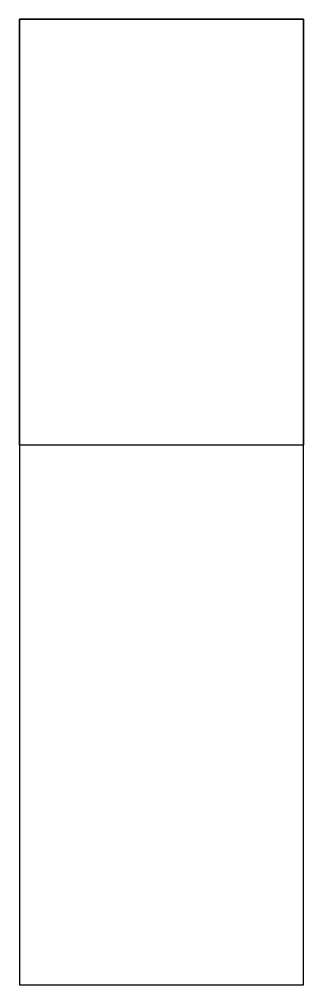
# Model space of a CAD drawing. Header units: millimetres. Extents: x -7 to -5, y -0.4 to 6.4.
import ezdxf

# ---------------------------------------------------------------- set-up
doc = ezdxf.new("R2010")
doc.units = ezdxf.units.MM
doc.layers.get('0').update_dxf_attribs({"linetype": 'CONTINUOUS'})

msp = doc.modelspace()

# ---------------------------------------------------------------- linework, layer by layer
for points in [[(-5, 6.4), (-7, 6.4), (-7, -0.4), (-5, -0.4)], [(-7, 6.4), (-5, 6.4), (-5, 3.4), (-7, 3.4)]]:
    msp.add_lwpolyline(points, close=True)

doc.saveas('drawing.dxf')
